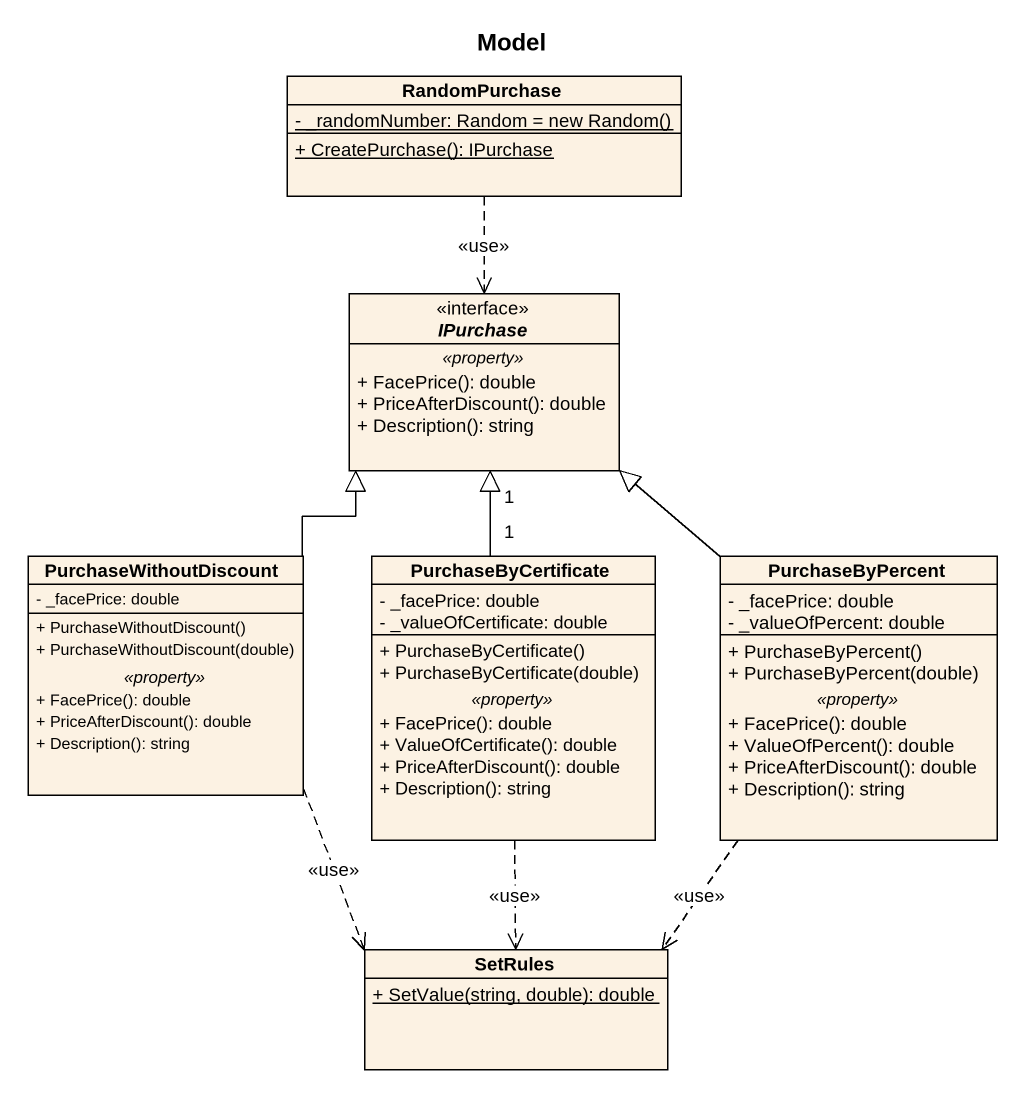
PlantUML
@startuml
title Model
hide circle
hide empty members
skinparam classAttributeIconSize 0
class RandomPurchase {
  {static} {field} - _randomNumber: Random = new Random()
  {static} + CreatePurchase(): IPurchase
}
interface IPurchase {
  .. <<property>> ..
  + FacePrice(): double
  + PriceAfterDiscount(): double
  + Description(): string
}
class PurchaseWithoutDiscount {
  - _facePrice: double
  --
  + PurchaseWithoutDiscount()
  + PurchaseWithoutDiscount(double)
  .. <<property>> ..
  + FacePrice(): double
  + PriceAfterDiscount(): double
  + Description(): string
}
class PurchaseByCertificate {
  - _facePrice: double
  - _valueOfCertificate: double
  --
  + PurchaseByCertificate()
  + PurchaseByCertificate(double)
  .. <<property>> ..
  + FacePrice(): double
  + ValueOfCertificate(): double
  + PriceAfterDiscount(): double
  + Description(): string
}
class PurchaseByPercent {
  - _facePrice: double
  - _valueOfPercent: double
  --
  + PurchaseByPercent()
  + PurchaseByPercent(double)
  .. <<property>> ..
  + FacePrice(): double
  + ValueOfPercent(): double
  + PriceAfterDiscount(): double
  + Description(): string
}
class SetRules {
  {static} + SetValue(string, double): double
}
IPurchase <.up. RandomPurchase : <<use>>
PurchaseWithoutDiscount -up-|> IPurchase
PurchaseWithoutDiscount ..> SetRules : <<use>>
PurchaseByCertificate "1" -up-|> "1" IPurchase
PurchaseByCertificate ..> SetRules : <<use>>
PurchaseByPercent -up-|> IPurchase
PurchaseByPercent ..> SetRules : <<use>>
@enduml
